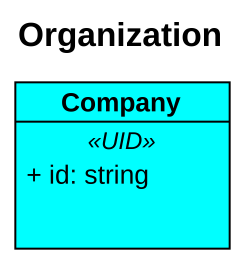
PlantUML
@startuml
title Organization
hide circle
hide empty members
skinparam classAttributeIconSize 0
class Company #00FFFF {
  .. <<UID>> ..
  + id: string
}
@enduml
